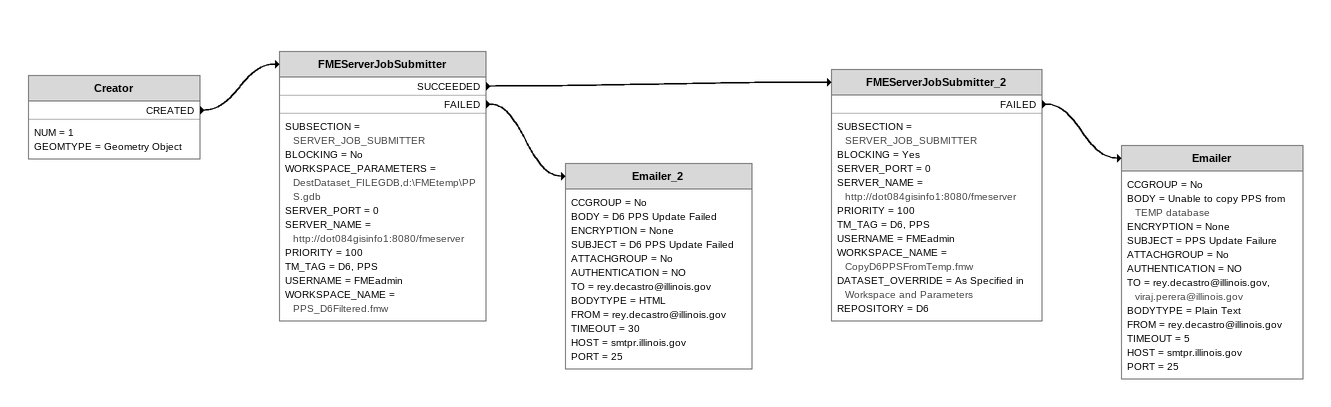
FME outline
Creator
    NUM = 1
    GEOMTYPE = Geometry Object
    CREATED -> FMEServerJobSubmitter
FMEServerJobSubmitter
    SUBSECTION = SERVER_JOB_SUBMITTER
    BLOCKING = No
    WORKSPACE_PARAMETERS = DestDataset_FILEGDB,d:\FMEtemp\PPS.gdb
    SERVER_PORT = 0
    SERVER_NAME = http://dot084gisinfo1:8080/fmeserver
    PRIORITY = 100
    TM_TAG = D6, PPS
    USERNAME = FMEadmin
    WORKSPACE_NAME = PPS_D6Filtered.fmw
    SUCCEEDED -> FMEServerJobSubmitter_2
    FAILED -> Emailer_2
FMEServerJobSubmitter_2
    SUBSECTION = SERVER_JOB_SUBMITTER
    BLOCKING = Yes
    SERVER_PORT = 0
    SERVER_NAME = http://dot084gisinfo1:8080/fmeserver
    PRIORITY = 100
    TM_TAG = D6, PPS
    USERNAME = FMEadmin
    WORKSPACE_NAME = CopyD6PPSFromTemp.fmw
    DATASET_OVERRIDE = As Specified in Workspace and Parameters
    REPOSITORY = D6
    FAILED -> Emailer
Emailer
    CCGROUP = No
    BODY = Unable to copy PPS from TEMP database
    ENCRYPTION = None
    SUBJECT = PPS Update Failure
    ATTACHGROUP = No
    AUTHENTICATION = NO
    TO = rey.decastro@illinois.gov, viraj.perera@illinois.gov
    BODYTYPE = Plain Text
    FROM = rey.decastro@illinois.gov
    TIMEOUT = 5
    HOST = smtpr.illinois.gov
    PORT = 25
Emailer_2
    CCGROUP = No
    BODY = D6 PPS Update Failed
    ENCRYPTION = None
    SUBJECT = D6 PPS Update Failed
    ATTACHGROUP = No
    AUTHENTICATION = NO
    TO = rey.decastro@illinois.gov
    BODYTYPE = HTML
    FROM = rey.decastro@illinois.gov
    TIMEOUT = 30
    HOST = smtpr.illinois.gov
    PORT = 25
